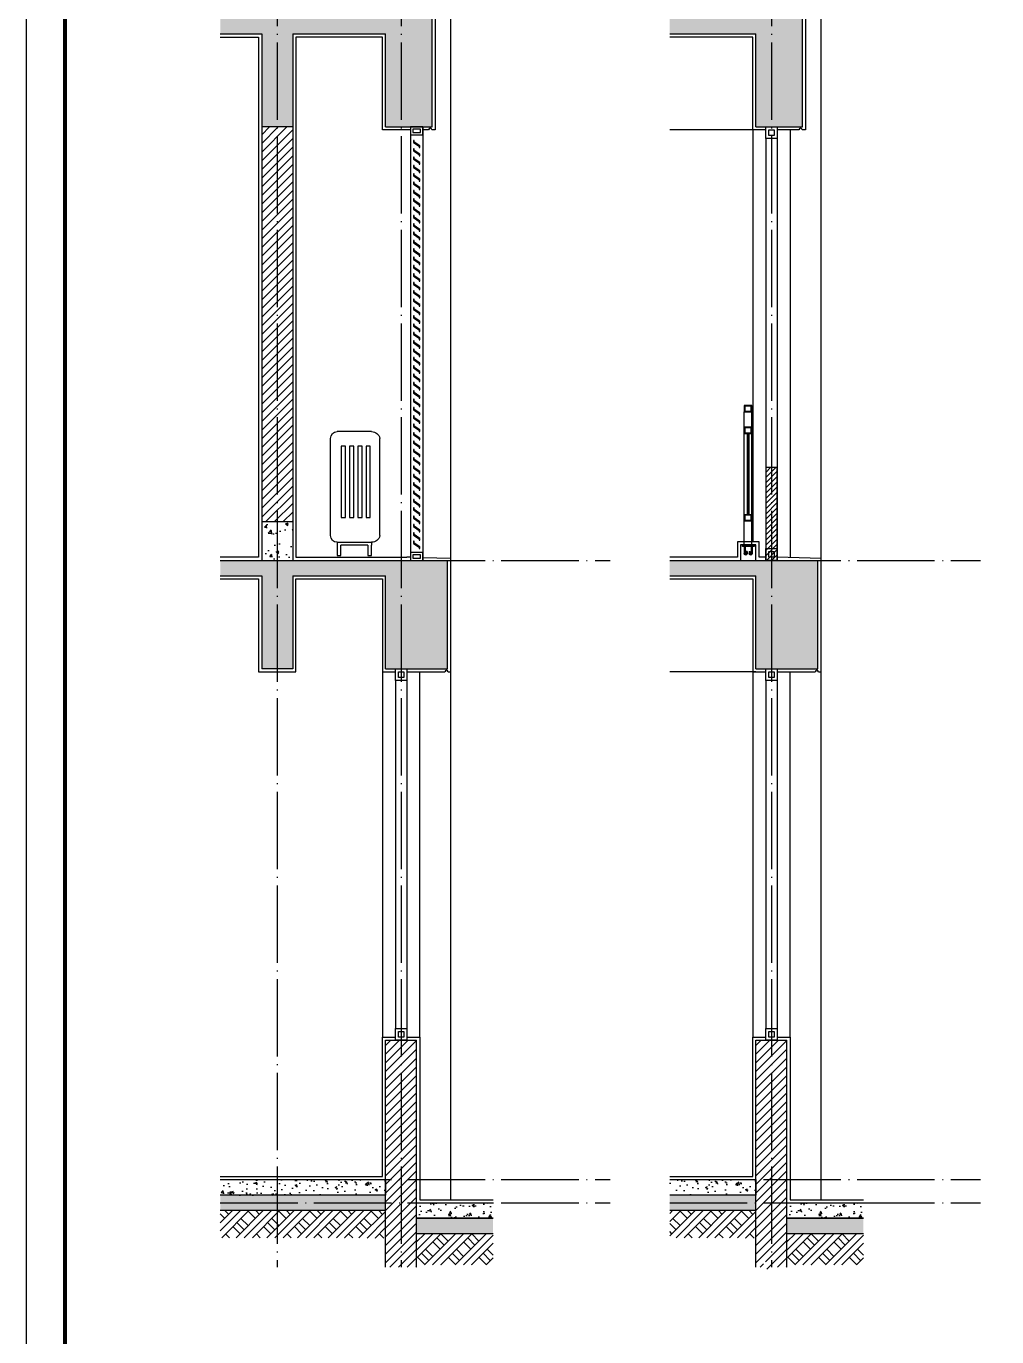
# Model space of a CAD drawing. Extents: x 5412679 to 5683609, y 301830 to 763830.
# Drawn here: x 5673109 to 5679376, y 333838 to 342303 of the extents above; entities that cross this region are included whole.
import ezdxf

# ---------------------------------------------------------------- set-up
doc = ezdxf.new("R2010")
doc.units = 0
doc.header["$LTSCALE"] = 1000
doc.header["$MEASUREMENT"] = 0
doc.linetypes.add('DOTE', pattern=[2.42, 2, -0.2, 0.02, -0.2])
for name, color, linetype in [('$dl$', 255, 'Continuous'), ('DOTE', 252, 'DOTE'), ('PUB_HATCH', 8, 'Continuous'), ('PUB_TITLE', 4, 'Continuous'), ('TC', 252, 'Continuous'), ('WALL', 30, 'Continuous'), ('WINDOW', 4, 'Continuous'), ('灰度', 8, 'Continuous'), ('玻璃', 155, 'Continuous'), ('空调', 21, 'Continuous')]:
    doc.layers.add(name, color=color, linetype=linetype)

# ---------------------------------------------------------------- blocks, each defined once
blk = doc.blocks.new('A$C54623EB6')
at = {"layer": '$dl$'}
h = blk.add_hatch(dxfattribs=at)
h.set_pattern_fill('ANSI32', color=256, scale=100, style=0)
h.set_pattern_definition([(45, (-3017599.79, -236901.52), (-26.5165043, 26.5165043), []), (45, (-3017582.112, -236901.52), (-26.5165043, 26.5165043), [])])
h.paths.add_polyline_path([(0, 264), (0, 224), (300, 224), (300, 264)])
h = blk.add_hatch(color=256, dxfattribs=at)
h.paths.add_polyline_path([(254, 224), (229, 224), (229, 40, -1), (199, 40), (199, 91), (174, 91), (174, 40, 1), (254, 40)])
h.paths.add_polyline_path([(71, 224), (46, 224), (46, 40, 1), (126, 40), (126, 91), (101, 91), (101, 40, -1), (71, 40)])
for p, q in [((46, 224), (46, 40)), ((71, 224), (71, 40)), ((101, 91), (101, 40)), ((126, 91), (101, 91)), ((126, 91), (126, 40)), ((174, 91), (174, 40)), ((174, 91), (199, 91)), ((199, 91), (199, 40)), ((229, 224), (229, 40)), ((254, 224), (254, 40))]:
    blk.add_line(p, q, dxfattribs=at)
blk.add_lwpolyline([(0, 264), (0, 224), (300, 224), (300, 264), (0, 264)], dxfattribs=at)
for centre, radius in [((86, 40), 40), ((86, 40), 15), ((214, 40), 40), ((214, 40), 15)]:
    blk.add_arc(centre, radius, 180, 0, dxfattribs=at)
blk = doc.blocks.new('Y3Y3Y')
at = {"layer": '$dl$'}
for p, q in [((2708166.7, 257406.7, -6.9), (2708216.7, 257406.7, -6.9)), ((2708166.7, 257366.7, -6.9), (2708216.7, 257366.7, -6.9)), ((2708166.7, 256506.7, -6.9), (2708166.7, 257366.7, -6.9)), ((2708216.7, 256506.7, -6.9), (2708216.7, 257366.7, -6.9)), ((2708186.7, 257266.7, -6.9), (2708196.7, 257266.7, -6.9)), ((2708186.7, 257226.7, -6.9), (2708186.7, 256701.5, -6.9)), ((2708191.7, 257226.7, -6.9), (2708191.7, 256701.5, -6.9)), ((2708196.7, 257226.7, -6.9), (2708196.7, 256701.5, -6.9)), ((2708196.7, 256661.5, -6.9), (2708186.7, 256661.5, -6.9))]:
    blk.add_line(p, q, dxfattribs=at)
at = {"layer": '$dl$', "elevation": -6.9}
for points in [[(2708166.7, 257366.7), (2708166.7, 257406.7), (2708216.7, 257406.7), (2708216.7, 257366.7), (2708166.7, 257366.7)], [(2708166.7, 257226.7), (2708166.7, 257266.7), (2708216.7, 257266.7), (2708216.7, 257226.7), (2708166.7, 257226.7)], [(2708166.7, 256661.5), (2708166.7, 256701.5), (2708216.7, 256701.5), (2708216.7, 256661.5), (2708166.7, 256661.5)]]:
    blk.add_lwpolyline(points, dxfattribs=at)
for points in [[(2708170.7, 257370.7), (2708170.7, 257402.7), (2708212.7, 257402.7), (2708212.7, 257370.7)], [(2708170.7, 257230.7), (2708170.7, 257262.7), (2708212.7, 257262.7), (2708212.7, 257230.7)], [(2708170.7, 256665.5), (2708170.7, 256697.5), (2708212.7, 256697.5), (2708212.7, 256665.5)]]:
    blk.add_lwpolyline(points, close=True, dxfattribs=at)
at = {"layer": '$dl$', "xscale": 0.25, "yscale": 0.25, "zscale": 0.25}
blk.add_blockref('A$C54623EB6', (2708152.5, 256440.8, -6.9), dxfattribs=at)
blk = doc.blocks.new('A$C44192530')
at = {"layer": '空调'}
for p, q in [((53.4, 800), (275, 800)), ((0, 480), (0, 756.8)), ((318.1, 480), (318.1, 756.8)), ((0, 128.5), (0, 480)), ((318.1, 128.5), (318.1, 480)), ((53.4, 85.3), (53.4, 67.3)), ((275, 85.3), (53.4, 85.3)), ((275, 85.3), (275, 67.3)), ((77.6, 67.3), (250.7, 67.3))]:
    blk.add_line(p, q, dxfattribs=at)
for points in [[(62.2, 480), (62.2, 705.6), (89, 705.6)], [(89, 705.6), (89, 480)], [(114, 480), (114, 705.6), (140.8, 705.6), (140.8, 480)], [(167.8, 480), (167.8, 705.6), (194.7, 705.6), (194.7, 480)], [(221.7, 480), (221.7, 705.6), (248.5, 705.6), (248.5, 480)], [(89, 480), (89, 245.4), (62.2, 245.4), (62.2, 480)], [(140.8, 480), (140.8, 245.4), (114, 245.4), (114, 480)], [(194.7, 480), (194.7, 245.4), (167.8, 245.4), (167.8, 480)], [(248.5, 480), (248.5, 245.4), (221.7, 245.4), (221.7, 480)], [(77.6, 67.3), (77.6, 0), (53.4, 0), (53.4, 67.3)], [(275, 67.3), (275.1, 0), (250.8, 0), (250.7, 67.3)]]:
    blk.add_lwpolyline(points, dxfattribs=at)
for centre, radius, start, end in [((52, 747.1), 52.9, 88.52093, 169.41329), ((275, 756.8), 43.2, 0, 90), ((52, 138.2), 52.9, 190.58671, 271.47907), ((275, 128.5), 43.2, 270, 0)]:
    blk.add_arc(centre, radius, start, end, dxfattribs=at)

msp = doc.modelspace()

# ---------------------------------------------------------------- hatches: boundary and pattern name
at = {"linetype": 'ByBlock'}
h = msp.add_hatch(dxfattribs=at)
h.set_pattern_fill('ANSI31', color=8, scale=15, style=0)
h.set_pattern_definition([(45, (50261.5, -70010.125), (-16.83798023, 16.83798023), [])])
h.paths.add_polyline_path([(5677884, 338852.9), (5677958, 338852.9), (5677958, 339452.9), (5677884, 339452.9)])
at = {"layer": 'PUB_HATCH'}
h = msp.add_hatch(dxfattribs=at)
h.set_pattern_fill('混凝土', color=256, scale=25, style=0)
h.set_pattern_definition([(50, (56172.75, -66510.12), (179.3150457, -15.6880337), [18.75, -206.25]), (355, (56172.75, -66510.12), (-34.6878334, 188.0480334), [15, -165]), (100.4514, (56187.7, -66511.43), (144.6273454, 172.3598855), [15.9350475, -175.285528]), (46.1842, (56172.75, -66460.12), (266.810262, -41.379754), [28.125, -309.375]), (96.6356, (56194.98, -66463.57), (233.665676, 243.529468), [23.902572, -262.92825]), (351.1842, (56172.75, -66460.12), (233.665486, 243.52965), [22.5, -247.5]), (21, (56197.75, -66472.62), (149.226763, -100.6547227), [18.75, -206.25]), (326, (56197.75, -66472.62), (60.828833, 181.287511), [15, -165]), (71.4514, (56210.19, -66481.01), (210.055657, 80.632624), [15.9350475, -175.285528]), (37.5, (56172.75, -66510.125), (3.0399638, 83.22346346), [0, -163, 0, -167.5, 0, -165.625]), (7.5, (56172.75, -66510.125), (65.7673844, 98.602928), [0, -95.5, 0, -159.25, 0, -63.125]), (327.5, (56117, -66510.125), (133.45560904, -5.6387179), [0, -62.5, 0, -195, 0, -258.75]), (317.5, (56092, -66510.12), (145.7965423, 25.0262456), [0, -81.25, 0, -129.5, 0, -183.75])])
h.paths.add_polyline_path([(5674829.8, 342602.9), (5674629.8, 342602.9), (5674629.8, 342352.9), (5674829.8, 342352.9)])
h.paths.add_polyline_path([(5674829.8, 339102.9), (5674629.8, 339102.9), (5674629.8, 338852.9), (5674829.8, 338852.9)])
at = {"layer": '灰度'}
h = msp.add_hatch(dxfattribs=at)
h.set_pattern_fill('钢筋混凝土,_O', color=256, scale=25)
h.set_pattern_definition([(45, (50261.5, -66510.125), (-44.1941738, 44.1941738), []), (50, (50261.5, -66510.12), (179.3150457, -15.6880337), [18.75, -206.25]), (355, (50261.5, -66510.12), (-34.6878334, 188.0480334), [15, -165]), (100.4514, (50276.44, -66511.43), (144.6273454, 172.3598855), [15.9350475, -175.285528]), (46.1842, (50261.5, -66460.12), (266.810262, -41.379754), [28.125, -309.375]), (96.6356, (50283.73, -66463.57), (233.665676, 243.529468), [23.902572, -262.92825]), (351.1842, (50261.5, -66460.12), (233.665486, 243.52965), [22.5, -247.5]), (21, (50286.5, -66472.62), (149.226763, -100.6547227), [18.75, -206.25]), (326, (50286.5, -66472.62), (60.828833, 181.287511), [15, -165]), (71.4514, (50298.94, -66481.01), (210.055657, 80.632624), [15.9350475, -175.285528]), (37.5, (50261.5, -66510.125), (3.0399638, 83.22346346), [0, -163, 0, -167.5, 0, -165.625]), (7.5, (50261.5, -66510.125), (65.7673844, 98.602928), [0, -95.5, 0, -159.25, 0, -63.125]), (327.5, (50205.75, -66510.125), (133.45560904, -5.6387179), [0, -62.5, 0, -195, 0, -258.75]), (317.5, (50180.75, -66510.12), (145.7965423, 25.0262456), [0, -81.25, 0, -129.5, 0, -183.75])])
h.paths.add_polyline_path([(5677921, 347252.9), (5677721, 347252.9), (5677721, 347152.9), (5677921, 347152.9)])
h.paths.add_polyline_path([(5678021, 348852.9), (5677821, 348852.9), (5677821, 348452.9), (5678021, 348452.9)])
h.paths.add_polyline_path([(5677264.5, 345852.9), (5677264.5, 345752.9), (5677821, 345752.9), (5677821, 345152.9), (5678221, 345152.9), (5678221, 346152.9), (5677721, 346152.9), (5677721, 345852.9)])
h.paths.add_polyline_path([(5678121, 342352.9), (5677264.5, 342352.9), (5677264.5, 342252.9), (5677821, 342252.9), (5677821, 341652.9), (5678121, 341652.9)])
h.paths.add_polyline_path([(5678221, 338852.9), (5677264.5, 338852.9), (5677264.5, 338752.9), (5677821, 338752.9), (5677821, 338152.9), (5678221, 338152.9)])
h = msp.add_hatch(dxfattribs=at)
h.set_pattern_fill('钢筋混凝土,_O', color=256, scale=25)
h.set_pattern_definition([(45, (56172.75, -66510.125), (-44.1941738, 44.1941738), []), (50, (56172.75, -66510.12), (179.3150457, -15.6880337), [18.75, -206.25]), (355, (56172.75, -66510.12), (-34.6878334, 188.0480334), [15, -165]), (100.4514, (56187.7, -66511.43), (144.6273454, 172.3598855), [15.9350475, -175.285528]), (46.1842, (56172.75, -66460.12), (266.810262, -41.379754), [28.125, -309.375]), (96.6356, (56194.98, -66463.57), (233.665676, 243.529468), [23.902572, -262.92825]), (351.1842, (56172.75, -66460.12), (233.665486, 243.52965), [22.5, -247.5]), (21, (56197.75, -66472.62), (149.226763, -100.6547227), [18.75, -206.25]), (326, (56197.75, -66472.62), (60.828833, 181.287511), [15, -165]), (71.4514, (56210.19, -66481.01), (210.055657, 80.632624), [15.9350475, -175.285528]), (37.5, (56172.75, -66510.125), (3.0399638, 83.22346346), [0, -163, 0, -167.5, 0, -165.625]), (7.5, (56172.75, -66510.125), (65.7673844, 98.602928), [0, -95.5, 0, -159.25, 0, -63.125]), (327.5, (56117, -66510.125), (133.45560904, -5.6387179), [0, -62.5, 0, -195, 0, -258.75]), (317.5, (56092, -66510.12), (145.7965423, 25.0262456), [0, -81.25, 0, -129.5, 0, -183.75])])
h.paths.add_polyline_path([(5675829.8, 346152.9), (5675330.6, 346152.9), (5675330.6, 346041.5), (5675329.8, 345852.9), (5674385, 345852.9), (5674361.8, 345852.9), (5674361.8, 345752.9), (5674629.8, 345752.9), (5674629.8, 345152.9), (5674829.8, 345152.9), (5674829.8, 345752.9), (5675429.7, 345752.9), (5675429.7, 345152.9), (5675829.8, 345152.9)])
h.paths.add_polyline_path([(5675729.8, 342352.9), (5674361.8, 342352.9), (5674361.8, 342252.9), (5674629.8, 342252.9), (5674629.8, 341652.9), (5674829.8, 341652.9), (5674829.8, 342252.9), (5675429.7, 342252.9), (5675429.7, 341652.9), (5675729.8, 341652.9)])
h.paths.add_polyline_path([(5675829.8, 338852.9), (5675429.7, 338852.9), (5674361.8, 338852.9), (5674361.8, 338752.9), (5674629.8, 338752.9), (5674629.8, 338152.9), (5674829.8, 338152.9), (5674829.8, 338752.9), (5675429.7, 338752.9), (5675429.7, 338152.9), (5675829.8, 338152.9)])
h = msp.add_hatch(dxfattribs=at)
h.set_pattern_fill('ANSI31,_O', color=256, scale=25)
h.set_pattern_definition([(45, (56172.75, -66510.125), (-28.06330038, 28.06330038), [])])
h.paths.add_polyline_path([(5674629.8, 342602.9), (5674829.8, 342602.9), (5674829.8, 345152.9), (5674629.8, 345152.9)])
h.paths.add_polyline_path([(5674629.8, 339102.9), (5674829.8, 339102.9), (5674829.8, 341652.9), (5674629.8, 341652.9)])
h = msp.add_hatch(dxfattribs=at)
h.set_pattern_fill('ANSI31,_O', color=256, scale=25)
h.set_pattern_definition([(45, (47870.25, -66510.125), (-28.06330038, 28.06330038), [])])
h.paths.add_polyline_path([(5675429.7, 334286.5), (5675629.7, 334286.5), (5675629.7, 335752.9), (5675429.7, 335752.9)])
h = msp.add_hatch(dxfattribs=at)
h.set_pattern_fill('ANSI31,_O', color=256, scale=25)
h.set_pattern_definition([(45, (50261.5, -66510.125), (-28.06330038, 28.06330038), [])])
h.paths.add_polyline_path([(5677821, 334286.5), (5677861.6, 334286.5), (5677880.3, 334339), (5677898.8, 334234), (5677917.9, 334286.5), (5678021, 334286.5), (5678021, 335752.9), (5677821, 335752.9)])
h = msp.add_hatch(dxfattribs=at)
h.set_pattern_fill('混凝土', color=256, scale=18, style=0)
h.set_pattern_definition([(50, (-3508321.8, -2637408.28), (129.1068329, -11.2953843), [13.5, -148.5]), (355, (-3508321.8, -2637408.28), (-24.97524, 135.394584), [10.8, -118.8]), (100.4514, (-3508311.04, -2637409.22), (104.1316887, 124.0991176), [11.4732342, -126.2055802]), (46.1842, (-3508321.8, -2637372.28), (192.1033888, -29.7934226), [20.25, -222.75]), (96.6356, (-3508305.79, -2637374.76), (168.239287, 175.3412168), [17.209852, -189.30834]), (351.1842, (-3508321.8, -2637372.28), (168.23915, 175.341348), [16.2, -178.2]), (21, (-3508303.8, -2637381.28), (107.4432694, -72.4714003), [13.5, -148.5]), (326, (-3508303.8, -2637381.28), (43.7967597, 130.5270081), [10.8, -118.8]), (71.4514, (-3508294.84, -2637387.32), (151.2400731, 58.0554894), [11.4732342, -126.2055802]), (37.5, (-3508321.796, -2637408.28), (2.18877396, 59.9208937), [0, -117.36, 0, -120.6, 0, -119.25]), (7.5, (-3508321.796, -2637408.28), (47.35251674, 70.99410814), [0, -68.76, 0, -114.66, 0, -45.45]), (327.5, (-3508361.936, -2637408.28), (96.0880385, -4.05987691), [0, -45, 0, -140.4, 0, -186.3]), (317.5, (-3508379.94, -2637408.28), (104.9735105, 18.0188968), [0, -58.5, 0, -93.24, 0, -132.3])])
h.paths.add_polyline_path([(5675429.7, 334852.9), (5674361.8, 334852.9), (5674361.8, 334752.9), (5675429.7, 334752.9)])
h.paths.add_polyline_path([(5676123.8, 334602.9), (5676123.8, 334702.9), (5675629.7, 334702.9), (5675629.7, 334602.9)])
h = msp.add_hatch(dxfattribs=at)
h.set_pattern_fill('混凝土', color=256, scale=18, style=0)
h.set_pattern_definition([(50, (-3505930.55, -2637408.28), (129.1068329, -11.2953843), [13.5, -148.5]), (355, (-3505930.55, -2637408.28), (-24.97524, 135.394584), [10.8, -118.8]), (100.4514, (-3505919.79, -2637409.22), (104.1316887, 124.0991176), [11.4732342, -126.2055802]), (46.1842, (-3505930.55, -2637372.28), (192.1033888, -29.7934226), [20.25, -222.75]), (96.6356, (-3505914.54, -2637374.76), (168.239287, 175.3412168), [17.209852, -189.30834]), (351.1842, (-3505930.55, -2637372.28), (168.23915, 175.341348), [16.2, -178.2]), (21, (-3505912.55, -2637381.28), (107.4432694, -72.4714003), [13.5, -148.5]), (326, (-3505912.55, -2637381.28), (43.7967597, 130.5270081), [10.8, -118.8]), (71.4514, (-3505903.59, -2637387.32), (151.2400731, 58.0554894), [11.4732342, -126.2055802]), (37.5, (-3505930.546, -2637408.28), (2.18877396, 59.9208937), [0, -117.36, 0, -120.6, 0, -119.25]), (7.5, (-3505930.546, -2637408.28), (47.35251674, 70.99410814), [0, -68.76, 0, -114.66, 0, -45.45]), (327.5, (-3505970.686, -2637408.28), (96.0880385, -4.05987691), [0, -45, 0, -140.4, 0, -186.3]), (317.5, (-3505988.69, -2637408.28), (104.9735105, 18.0188968), [0, -58.5, 0, -93.24, 0, -132.3])])
h.paths.add_polyline_path([(5677821, 334852.9), (5677264.5, 334852.9), (5677264.5, 334752.9), (5677821, 334752.9)])
h.paths.add_polyline_path([(5678515, 334602.9), (5678515, 334702.9), (5678021, 334702.9), (5678021, 334602.9)])
h = msp.add_hatch(dxfattribs=at)
h.set_pattern_fill('AR-CONC', color=256, scale=25, style=0)
h.set_pattern_definition([(50, (-3508321.796, -2637408.28), (45.54616725, -3.98477138), [4.7625, -52.3875]), (355, (-3508321.796, -2637408.28), (-8.8107065, 47.76416072), [3.81, -41.91]), (100.451, (-3508318, -2637408.613), (36.73562542, 43.77917196), [4.0475, -44.5225]), (46.1842, (-3508321.796, -2637395.58), (67.76976022, -10.51058198), [7.14375, -78.58125]), (96.6356, (-3508316.15, -2637396.46), (59.3510586, 61.85638897), [6.07125, -66.78375]), (351.184, (-3508321.796, -2637395.58), (59.35115145, 61.85627947), [5.715, -62.865]), (21, (-3508315.446, -2637398.756), (37.90371996, -25.56637963), [4.7625, -52.3875]), (326, (-3508315.446, -2637398.756), (15.45050709, 46.04699153), [3.81, -41.91]), (71.4514, (-3508312.288, -2637400.887), (53.3541227, 20.48071443), [4.0475, -44.5225]), (37.5, (-3508321.796, -2637408.281), (0.772150813, 21.138759718), [0, -41.402, 0, -42.545, 0, -42.06875]), (7.5, (-3508321.796, -2637408.28), (16.70491563, 25.045143705), [0, -24.257, 0, -40.4495, 0, -16.03375]), (327.5, (-3508335.957, -2637408.281), (33.897648792, -1.432185998), [0, -15.875, 0, -49.53, 0, -65.7225]), (317.5, (-3508342.307, -2637408.28), (37.03229535, 6.35662276), [0, -20.6375, 0, -32.893, 0, -46.6725])])
h.paths.add_polyline_path([(5675429.7, 334752.9), (5674361.8, 334752.9), (5674361.8, 334652.9), (5675429.7, 334652.9)])
h.paths.add_polyline_path([(5676123.8, 334502.9), (5676123.8, 334602.9), (5675629.7, 334602.9), (5675629.7, 334502.9)])
h = msp.add_hatch(dxfattribs=at)
h.set_pattern_fill('AR-CONC', color=256, scale=25, style=0)
h.set_pattern_definition([(50, (-3505930.546, -2637408.28), (45.54616725, -3.98477138), [4.7625, -52.3875]), (355, (-3505930.546, -2637408.28), (-8.8107065, 47.76416072), [3.81, -41.91]), (100.451, (-3505926.75, -2637408.613), (36.73562542, 43.77917196), [4.0475, -44.5225]), (46.1842, (-3505930.546, -2637395.58), (67.76976022, -10.51058198), [7.14375, -78.58125]), (96.6356, (-3505924.9, -2637396.46), (59.3510586, 61.85638897), [6.07125, -66.78375]), (351.184, (-3505930.546, -2637395.58), (59.35115145, 61.85627947), [5.715, -62.865]), (21, (-3505924.196, -2637398.756), (37.90371996, -25.56637963), [4.7625, -52.3875]), (326, (-3505924.196, -2637398.756), (15.45050709, 46.04699153), [3.81, -41.91]), (71.4514, (-3505921.038, -2637400.887), (53.3541227, 20.48071443), [4.0475, -44.5225]), (37.5, (-3505930.546, -2637408.281), (0.772150813, 21.138759718), [0, -41.402, 0, -42.545, 0, -42.06875]), (7.5, (-3505930.546, -2637408.28), (16.70491563, 25.045143705), [0, -24.257, 0, -40.4495, 0, -16.03375]), (327.5, (-3505944.707, -2637408.281), (33.897648792, -1.432185998), [0, -15.875, 0, -49.53, 0, -65.7225]), (317.5, (-3505951.057, -2637408.28), (37.03229535, 6.35662276), [0, -20.6375, 0, -32.893, 0, -46.6725])])
h.paths.add_polyline_path([(5677821, 334752.9), (5677264.5, 334752.9), (5677264.5, 334652.9), (5677821, 334652.9)])
h.paths.add_polyline_path([(5678515, 334502.9), (5678515, 334602.9), (5678021, 334602.9), (5678021, 334502.9)])
h = msp.add_hatch(dxfattribs=at)
h.set_pattern_fill('夯实土壤', color=256, scale=25, style=0)
h.set_pattern_definition([(45, (-3508292.3, -2637408.28), (-99.3485028, 99.3485028), []), (45, (-3508239.8, -2637408.28), (-99.3485028, 99.3485028), []), (45, (-3508187.3, -2637408.28), (-99.3485028, 99.3485028), []), (135, (-3508292.3, -2637408.28), (-99.3485028, -99.3485028), [66.25, -74.25]), (135, (-3508266.05, -2637382.03), (-99.3485028, -99.3485028), [66.25, -74.25]), (135, (-3508239.8, -2637355.78), (-99.3485028, -99.3485028), [66.25, -74.25])])
h.paths.add_polyline_path([(5675429.7, 334652.9), (5674361.8, 334652.9), (5674361.8, 334477.9), (5675429.7, 334475.4)])
h.paths.add_polyline_path([(5676123.8, 334302.9), (5676123.8, 334502.9), (5675629.7, 334502.9), (5675629.7, 334302.9)])
h = msp.add_hatch(dxfattribs=at)
h.set_pattern_fill('夯实土壤', color=256, scale=25, style=0)
h.set_pattern_definition([(45, (-3505901.05, -2637408.28), (-99.3485028, 99.3485028), []), (45, (-3505848.55, -2637408.28), (-99.3485028, 99.3485028), []), (45, (-3505796.05, -2637408.28), (-99.3485028, 99.3485028), []), (135, (-3505901.05, -2637408.28), (-99.3485028, -99.3485028), [66.25, -74.25]), (135, (-3505874.8, -2637382.03), (-99.3485028, -99.3485028), [66.25, -74.25]), (135, (-3505848.55, -2637355.78), (-99.3485028, -99.3485028), [66.25, -74.25])])
h.paths.add_polyline_path([(5677821, 334652.9), (5677264.5, 334652.9), (5677264.5, 334477.9), (5677821, 334475.4)])
h.paths.add_polyline_path([(5678515, 334302.9), (5678515, 334502.9), (5678021, 334502.9), (5678021, 334302.9)])

# ---------------------------------------------------------------- linework, layer by layer
at = {"layer": '$dl$'}
for p, q in [((5675589.8, 341652.9), (5675589.8, 338852.9)), ((5675669.8, 341652.9), (5675669.8, 338852.9))]:
    msp.add_line(p, q, dxfattribs=at)
for points in [[(5675669.8, 341652.9), (5675589.8, 341652.9), (5675589.8, 341601.4), (5675669.8, 341601.4)], [(5675654.8, 341637.9), (5675604.8, 341637.9), (5675604.8, 341616.4), (5675654.8, 341616.4)], [(5675669.8, 338904.4), (5675589.8, 338904.4), (5675589.8, 338852.9), (5675669.8, 338852.9)], [(5675654.8, 338889.4), (5675604.8, 338889.4), (5675604.8, 338867.9), (5675654.8, 338867.9)]]:
    msp.add_lwpolyline(points, close=True, dxfattribs=at)
at = {"linetype": 'ByBlock'}
for p, q in [((5675849.8, 338852.9), (5675849.8, 345152.9)), ((5678241, 338852.9), (5678241, 345152.9)), ((5677821, 341632.9), (5677264.5, 341632.9)), ((5677801, 341632.9), (5677801, 338972.9)), ((5678041, 341632.9), (5678041, 338872.9)), ((5675409.8, 338132.9), (5675409.8, 335772.9)), ((5675649.8, 335772.9), (5675649.8, 338132.9)), ((5675849.8, 334722.9), (5675849.8, 338152.9)), ((5677821, 338132.9), (5677264.5, 338132.9)), ((5677801, 338132.9), (5677801, 335772.9)), ((5678041, 335772.9), (5678041, 338132.9)), ((5678241, 334722.9), (5678241, 338152.9))]:
    msp.add_line(p, q, dxfattribs=at)
for points in [[(5675669.8, 342368.9), (5675749.8, 342365.9), (5675749.8, 341632.9), (5675728.2, 341632.9)], [(5677958, 342372.9), (5678141, 342365.9), (5678141, 341632.9), (5678119.5, 341632.9)], [(5674361.8, 342232.9), (5674609.8, 342232.9), (5674609.8, 338872.9), (5674361.8, 338872.9)], [(5675492.7, 341632.9), (5675409.8, 341632.9), (5675409.8, 342232.9), (5674849.8, 342232.9)], [(5675097.8, 342232.9), (5674849.8, 342232.9), (5674849.8, 338872.9), (5675566.8, 338872.9)], [(5677884, 341632.9), (5677801, 341632.9), (5677801, 342232.9), (5677264.5, 342232.9)], [(5675589.8, 341632.9), (5675492.7, 341632.9)], [(5675707.2, 341632.9), (5675669.8, 341632.9)], [(5678098.5, 341632.9), (5677958, 341632.9)], [(5677884, 338872.9), (5677841, 338872.9), (5677841, 338972.9), (5677701, 338972.9), (5677701, 338872.9), (5677264.5, 338872.9)], [(5675589.8, 338872.3), (5675566.8, 338872.9)], [(5675832.8, 338132.9), (5675849.8, 338132.9), (5675849.8, 338865.4), (5675669.8, 338870.1)], [(5678224, 338132.9), (5678241, 338132.9), (5678241, 338865.4), (5677958, 338872.9)], [(5674361.8, 338732.9), (5674609.8, 338732.9), (5674609.8, 338132.9), (5674849.8, 338132.9)], [(5674849.8, 338132.9), (5674849.8, 338732.9), (5675409.8, 338732.9), (5675409.8, 338132.9), (5675492.7, 338132.9)], [(5677264.5, 338732.9), (5677801, 338732.9), (5677801, 338132.9), (5677884, 338132.9)], [(5675566.8, 338132.9), (5675812.8, 338132.9)], [(5677958, 338132.9), (5678204, 338132.9)], [(5674361.8, 334872.9), (5675409.8, 334872.9), (5675409.8, 335772.9), (5675492.7, 335772.9)], [(5675566.8, 335772.9), (5675649.8, 335772.9), (5675649.8, 334722.9), (5676123.8, 334722.9)], [(5677264.5, 334872.9), (5677801, 334872.9), (5677801, 335772.9), (5677884, 335772.9)], [(5677958, 335772.9), (5678041, 335772.9), (5678041, 334722.9), (5678515, 334722.9)]]:
    msp.add_lwpolyline(points, dxfattribs=at)
at = {"ltscale": 0.5}
for points in [[(5677884, 341652.9), (5677958, 341652.9), (5677958, 341576.9), (5677884, 341576.9)], [(5677904, 341632.9), (5677938, 341632.9), (5677938, 341596.9), (5677904, 341596.9)], [(5677884, 338928.9), (5677958, 338928.9), (5677958, 338852.9), (5677884, 338852.9)], [(5677904, 338908.9), (5677938, 338908.9), (5677938, 338872.9), (5677904, 338872.9)], [(5675492.7, 338152.9), (5675566.8, 338152.9), (5675566.8, 338076.9), (5675492.7, 338076.9)], [(5675512.7, 338132.9), (5675546.8, 338132.9), (5675546.8, 338096.9), (5675512.7, 338096.9)], [(5677884, 338152.9), (5677958, 338152.9), (5677958, 338076.9), (5677884, 338076.9)], [(5677904, 338132.9), (5677938, 338132.9), (5677938, 338096.9), (5677904, 338096.9)], [(5675492.7, 335828.9), (5675566.8, 335828.9), (5675566.8, 335752.9), (5675492.7, 335752.9)], [(5677884, 335828.9), (5677958, 335828.9), (5677958, 335752.9), (5677884, 335752.9)], [(5675512.7, 335808.9), (5675546.8, 335808.9), (5675546.8, 335772.9), (5675512.7, 335772.9)], [(5677904, 335808.9), (5677938, 335808.9), (5677938, 335772.9), (5677904, 335772.9)]]:
    msp.add_lwpolyline(points, close=True, dxfattribs=at)
at = {"linetype": 'ByBlock'}
msp.add_lwpolyline([(5677884, 338852.9), (5677958, 338852.9), (5677958, 339452.9), (5677884, 339452.9)], close=True, dxfattribs=at)
for centre, radius in [((5675717.8, 341632.9), 10.5), ((5678109, 341632.9), 10.5), ((5675822.8, 338132.9), 10), ((5678214, 338132.9), 10)]:
    msp.add_arc(centre, radius, 0, 180, dxfattribs=at)
at = {"layer": 'DOTE', "ltscale": 0.25}
for p, q in [((5674729.8, 348852.9), (5674729.8, 334286.5)), ((5675529.8, 348852.9), (5675529.8, 334286.5)), ((5677921, 348852.9), (5677921, 334286.5)), ((5674361.8, 338852.9), (5676879.8, 338852.9)), ((5677264.5, 338852.9), (5679271, 338852.9)), ((5674361.8, 334852.9), (5676879.8, 334852.9)), ((5677264.5, 334852.9), (5679271, 334852.9)), ((5674361.8, 334702.9), (5676879.8, 334702.9)), ((5677264.5, 334702.9), (5679271, 334702.9))]:
    msp.add_line(p, q, dxfattribs=at)
at = {"layer": 'PUB_TITLE', "linetype": 'ByBlock'}
msp.add_lwpolyline([(5673109, 349987.8), (5673109, 331412.8), (5683609, 331412.8), (5683609, 349987.8)], close=True, dxfattribs=at)
at = {"layer": 'PUB_TITLE', "linetype": 'ByBlock', "const_width": 25}
msp.add_lwpolyline([(5673359, 349362.8), (5673359, 331662.8), (5683359, 331662.8), (5683359, 349362.8)], close=True, dxfattribs=at)
at = {"layer": 'WALL', "linetype": 'ByBlock'}
for p, q in [((5675729.8, 341652.9), (5675729.8, 342352.9)), ((5678121, 341652.9), (5678121, 342352.9)), ((5674361.8, 342252.9), (5674629.8, 342252.9)), ((5674629.8, 342252.9), (5674629.8, 338852.9)), ((5674829.8, 342252.9), (5675429.7, 342252.9)), ((5674829.8, 342252.9), (5674829.8, 338852.9)), ((5675429.7, 341652.9), (5675429.7, 342252.9)), ((5677264.5, 342252.9), (5677821, 342252.9)), ((5677821, 341652.9), (5677821, 342252.9)), ((5674829.8, 341652.9), (5674629.8, 341652.9)), ((5675429.7, 341652.9), (5675729.8, 341652.9)), ((5677821, 341652.9), (5678121, 341652.9)), ((5674629.8, 339102.9), (5674829.8, 339102.9)), ((5677821, 338952.9), (5677721, 338952.9)), ((5677721, 338952.9), (5677721, 338852.9)), ((5677821, 338852.9), (5677821, 338952.9)), ((5674361.8, 338852.9), (5675451.2, 338852.9)), ((5675429.7, 338852.9), (5675829.8, 338852.9)), ((5675829.8, 338152.9), (5675829.8, 338852.9)), ((5677264.5, 338852.9), (5677842.5, 338852.9)), ((5677821, 338852.9), (5678221, 338852.9)), ((5678221, 338152.9), (5678221, 338852.9)), ((5674361.8, 338752.9), (5674629.8, 338752.9)), ((5674629.8, 338752.9), (5674629.8, 338152.9)), ((5674829.8, 338752.9), (5675429.7, 338752.9)), ((5674829.8, 338752.9), (5674829.8, 338152.9)), ((5675429.7, 338152.9), (5675429.7, 338752.9)), ((5677264.5, 338752.9), (5677821, 338752.9)), ((5677821, 338152.9), (5677821, 338752.9)), ((5674829.8, 338152.9), (5674629.8, 338152.9)), ((5675429.7, 338152.9), (5675829.8, 338152.9)), ((5677821, 338152.9), (5678221, 338152.9)), ((5675429.7, 334286.5), (5675429.7, 335752.9)), ((5675429.7, 335752.9), (5675629.7, 335752.9)), ((5675629.7, 334286.5), (5675629.7, 335752.9)), ((5677821, 334286.5), (5677821, 335752.9)), ((5677821, 335752.9), (5678021, 335752.9)), ((5678021, 334286.5), (5678021, 335752.9)), ((5674361.8, 334852.9), (5675429.7, 334852.9)), ((5677264.5, 334852.9), (5677821, 334852.9)), ((5675629.7, 334702.9), (5676123.8, 334702.9)), ((5678021, 334702.9), (5678515, 334702.9)), ((5675629.7, 334602.9), (5676123.8, 334602.9)), ((5678021, 334602.9), (5678515, 334602.9))]:
    msp.add_line(p, q, dxfattribs=at)
at = {"layer": 'WALL'}
for p, q in [((5674361.8, 334852.9), (5675429.7, 334852.9)), ((5674361.8, 334852.9), (5675429.7, 334852.9)), ((5675429.7, 334852.9), (5675429.7, 334752.9)), ((5675429.7, 334852.9), (5675429.7, 334752.9)), ((5677264.5, 334852.9), (5677821, 334852.9)), ((5677264.5, 334852.9), (5677821, 334852.9)), ((5677821, 334852.9), (5677821, 334752.9)), ((5677821, 334852.9), (5677821, 334752.9)), ((5675429.7, 334752.9), (5674361.8, 334752.9)), ((5675429.7, 334752.9), (5674361.8, 334752.9)), ((5677821, 334752.9), (5677264.5, 334752.9)), ((5677821, 334752.9), (5677264.5, 334752.9)), ((5675429.7, 334652.9), (5674361.8, 334652.9)), ((5675429.7, 334652.9), (5674361.8, 334652.9)), ((5675629.7, 334602.9), (5675629.7, 334702.9)), ((5675629.7, 334702.9), (5676123.8, 334702.9)), ((5675629.7, 334602.9), (5675629.7, 334702.9)), ((5675629.7, 334702.9), (5676123.8, 334702.9)), ((5677821, 334652.9), (5677264.5, 334652.9)), ((5677821, 334652.9), (5677264.5, 334652.9)), ((5678021, 334602.9), (5678021, 334702.9)), ((5678021, 334702.9), (5678515, 334702.9)), ((5678021, 334602.9), (5678021, 334702.9)), ((5678021, 334702.9), (5678515, 334702.9)), ((5676123.8, 334602.9), (5675629.7, 334602.9)), ((5676123.8, 334602.9), (5675629.7, 334602.9)), ((5678515, 334602.9), (5678021, 334602.9)), ((5678515, 334602.9), (5678021, 334602.9)), ((5676123.8, 334502.9), (5675629.7, 334502.9)), ((5676123.8, 334502.9), (5675629.7, 334502.9)), ((5678515, 334502.9), (5678021, 334502.9)), ((5678515, 334502.9), (5678021, 334502.9))]:
    msp.add_line(p, q, dxfattribs=at)
at = {"layer": 'WINDOW'}
for points in [[(5675610.5, 341565.7), (5675610.5, 341552.1), (5675646.1, 341527.7), (5675646.1, 341518.8), (5675649.9, 341518.8), (5675649.9, 341530), (5675614.2, 341554.4), (5675614.2, 341565.7), (5675610.5, 341565.7)], [(5675610.5, 341511.7), (5675610.5, 341498.2), (5675646.1, 341473.8), (5675646.1, 341464.8), (5675649.9, 341464.8), (5675649.9, 341476.1), (5675614.2, 341500.5), (5675614.2, 341511.7), (5675610.5, 341511.7)], [(5675610.5, 341457.8), (5675610.5, 341444.2), (5675646.1, 341419.8), (5675646.1, 341410.9), (5675649.9, 341410.9), (5675649.9, 341422.1), (5675614.2, 341446.5), (5675614.2, 341457.8), (5675610.5, 341457.8)], [(5675610.5, 341403.8), (5675610.5, 341390.3), (5675646.1, 341365.9), (5675646.1, 341356.9), (5675649.9, 341356.9), (5675649.9, 341368.2), (5675614.2, 341392.6), (5675614.2, 341403.8), (5675610.5, 341403.8)], [(5675610.5, 341349.9), (5675610.5, 341336.3), (5675646.1, 341311.9), (5675646.1, 341303), (5675649.9, 341303), (5675649.9, 341314.2), (5675614.2, 341338.6), (5675614.2, 341349.9), (5675610.5, 341349.9)], [(5675610.5, 341295.9), (5675610.5, 341282.4), (5675646.1, 341258), (5675646.1, 341249), (5675649.9, 341249), (5675649.9, 341260.3), (5675614.2, 341284.7), (5675614.2, 341295.9), (5675610.5, 341295.9)], [(5675610.5, 341242), (5675610.5, 341228.4), (5675646.1, 341204), (5675646.1, 341195.1), (5675649.9, 341195.1), (5675649.9, 341206.3), (5675614.2, 341230.7), (5675614.2, 341242), (5675610.5, 341242)], [(5675610.5, 341188), (5675610.5, 341174.5), (5675646.1, 341150.1), (5675646.1, 341141.1), (5675649.9, 341141.1), (5675649.9, 341152.4), (5675614.2, 341176.8), (5675614.2, 341188), (5675610.5, 341188)], [(5675610.5, 341134.1), (5675610.5, 341120.5), (5675646.1, 341096.1), (5675646.1, 341087.2), (5675649.9, 341087.2), (5675649.9, 341098.4), (5675614.2, 341122.8), (5675614.2, 341134.1), (5675610.5, 341134.1)], [(5675610.5, 341080.1), (5675610.5, 341066.6), (5675646.1, 341042.2), (5675646.1, 341033.2), (5675649.9, 341033.2), (5675649.9, 341044.5), (5675614.2, 341068.9), (5675614.2, 341080.1), (5675610.5, 341080.1)], [(5675610.5, 341026.2), (5675610.5, 341012.6), (5675646.1, 340988.2), (5675646.1, 340979.3), (5675649.9, 340979.3), (5675649.9, 340990.5), (5675614.2, 341014.9), (5675614.2, 341026.2), (5675610.5, 341026.2)], [(5675610.5, 340972.2), (5675610.5, 340958.7), (5675646.1, 340934.3), (5675646.1, 340925.3), (5675649.9, 340925.3), (5675649.9, 340936.6), (5675614.2, 340961), (5675614.2, 340972.2), (5675610.5, 340972.2)], [(5675610.5, 340918.3), (5675610.5, 340904.7), (5675646.1, 340880.3), (5675646.1, 340871.4), (5675649.9, 340871.4), (5675649.9, 340882.6), (5675614.2, 340907), (5675614.2, 340918.3), (5675610.5, 340918.3)], [(5675610.5, 340864.3), (5675610.5, 340850.8), (5675646.1, 340826.4), (5675646.1, 340817.4), (5675649.9, 340817.4), (5675649.9, 340828.7), (5675614.2, 340853.1), (5675614.2, 340864.3), (5675610.5, 340864.3)], [(5675610.5, 340810.4), (5675610.5, 340796.8), (5675646.1, 340772.4), (5675646.1, 340763.5), (5675649.9, 340763.5), (5675649.9, 340774.7), (5675614.2, 340799.1), (5675614.2, 340810.4), (5675610.5, 340810.4)], [(5675610.5, 340756.4), (5675610.5, 340742.9), (5675646.1, 340718.5), (5675646.1, 340709.5), (5675649.9, 340709.5), (5675649.9, 340720.8), (5675614.2, 340745.2), (5675614.2, 340756.4), (5675610.5, 340756.4)], [(5675610.5, 340702.5), (5675610.5, 340688.9), (5675646.1, 340664.5), (5675646.1, 340655.6), (5675649.9, 340655.6), (5675649.9, 340666.8), (5675614.2, 340691.2), (5675614.2, 340702.5), (5675610.5, 340702.5)], [(5675610.5, 340648.5), (5675610.5, 340635), (5675646.1, 340610.6), (5675646.1, 340601.6), (5675649.9, 340601.6), (5675649.9, 340612.9), (5675614.2, 340637.3), (5675614.2, 340648.5), (5675610.5, 340648.5)], [(5675610.5, 340594.6), (5675610.5, 340581), (5675646.1, 340556.6), (5675646.1, 340547.7), (5675649.9, 340547.7), (5675649.9, 340558.9), (5675614.2, 340583.3), (5675614.2, 340594.6), (5675610.5, 340594.6)], [(5675610.5, 340540.6), (5675610.5, 340527.1), (5675646.1, 340502.7), (5675646.1, 340493.7), (5675649.9, 340493.7), (5675649.9, 340505), (5675614.2, 340529.4), (5675614.2, 340540.6), (5675610.5, 340540.6)], [(5675610.5, 340486.7), (5675610.5, 340473.1), (5675646.1, 340448.7), (5675646.1, 340439.8), (5675649.9, 340439.8), (5675649.9, 340451), (5675614.2, 340475.4), (5675614.2, 340486.7), (5675610.5, 340486.7)], [(5675610.5, 340432.7), (5675610.5, 340419.2), (5675646.1, 340394.8), (5675646.1, 340385.8), (5675649.9, 340385.8), (5675649.9, 340397.1), (5675614.2, 340421.5), (5675614.2, 340432.7), (5675610.5, 340432.7)], [(5675610.5, 340378.8), (5675610.5, 340365.2), (5675646.1, 340340.8), (5675646.1, 340331.9), (5675649.9, 340331.9), (5675649.9, 340343.1), (5675614.2, 340367.5), (5675614.2, 340378.8), (5675610.5, 340378.8)], [(5675610.5, 340324.8), (5675610.5, 340311.3), (5675646.1, 340286.9), (5675646.1, 340277.9), (5675649.9, 340277.9), (5675649.9, 340289.2), (5675614.2, 340313.6), (5675614.2, 340324.8), (5675610.5, 340324.8)], [(5675610.5, 340270.9), (5675610.5, 340257.3), (5675646.1, 340232.9), (5675646.1, 340224), (5675649.9, 340224), (5675649.9, 340235.2), (5675614.2, 340259.6), (5675614.2, 340270.9), (5675610.5, 340270.9)], [(5675610.5, 340216.9), (5675610.5, 340203.4), (5675646.1, 340179), (5675646.1, 340170), (5675649.9, 340170), (5675649.9, 340181.3), (5675614.2, 340205.7), (5675614.2, 340216.9), (5675610.5, 340216.9)], [(5675610.5, 340163), (5675610.5, 340149.4), (5675646.1, 340125), (5675646.1, 340116.1), (5675649.9, 340116.1), (5675649.9, 340127.3), (5675614.2, 340151.7), (5675614.2, 340163), (5675610.5, 340163)], [(5675610.5, 340109), (5675610.5, 340095.5), (5675646.1, 340071.1), (5675646.1, 340062.1), (5675649.9, 340062.1), (5675649.9, 340073.4), (5675614.2, 340097.8), (5675614.2, 340109), (5675610.5, 340109)], [(5675610.5, 340055.1), (5675610.5, 340041.5), (5675646.1, 340017.1), (5675646.1, 340008.2), (5675649.9, 340008.2), (5675649.9, 340019.4), (5675614.2, 340043.8), (5675614.2, 340055.1), (5675610.5, 340055.1)], [(5675610.5, 340001.1), (5675610.5, 339987.6), (5675646.1, 339963.2), (5675646.1, 339954.2), (5675649.9, 339954.2), (5675649.9, 339965.5), (5675614.2, 339989.9), (5675614.2, 340001.1), (5675610.5, 340001.1)], [(5675610.5, 339947.2), (5675610.5, 339933.6), (5675646.1, 339909.2), (5675646.1, 339900.3), (5675649.9, 339900.3), (5675649.9, 339911.5), (5675614.2, 339935.9), (5675614.2, 339947.2), (5675610.5, 339947.2)], [(5675610.5, 339893.2), (5675610.5, 339879.7), (5675646.1, 339855.3), (5675646.1, 339846.3), (5675649.9, 339846.3), (5675649.9, 339857.6), (5675614.2, 339882), (5675614.2, 339893.2), (5675610.5, 339893.2)], [(5675610.5, 339839.3), (5675610.5, 339825.7), (5675646.1, 339801.3), (5675646.1, 339792.4), (5675649.9, 339792.4), (5675649.9, 339803.6), (5675614.2, 339828), (5675614.2, 339839.3), (5675610.5, 339839.3)], [(5675610.5, 339785.3), (5675610.5, 339771.8), (5675646.1, 339747.4), (5675646.1, 339738.4), (5675649.9, 339738.4), (5675649.9, 339749.7), (5675614.2, 339774.1), (5675614.2, 339785.3), (5675610.5, 339785.3)], [(5675610.5, 339731.4), (5675610.5, 339717.8), (5675646.1, 339693.4), (5675646.1, 339684.5), (5675649.9, 339684.5), (5675649.9, 339695.7), (5675614.2, 339720.1), (5675614.2, 339731.4), (5675610.5, 339731.4)], [(5675610.5, 339677.4), (5675610.5, 339663.9), (5675646.1, 339639.5), (5675646.1, 339630.5), (5675649.9, 339630.5), (5675649.9, 339641.8), (5675614.2, 339666.2), (5675614.2, 339677.4), (5675610.5, 339677.4)], [(5675610.5, 339623.5), (5675610.5, 339609.9), (5675646.1, 339585.5), (5675646.1, 339576.6), (5675649.9, 339576.6), (5675649.9, 339587.8), (5675614.2, 339612.2), (5675614.2, 339623.5), (5675610.5, 339623.5)], [(5675610.5, 339569.5), (5675610.5, 339556), (5675646.1, 339531.6), (5675646.1, 339522.6), (5675649.9, 339522.6), (5675649.9, 339533.9), (5675614.2, 339558.3), (5675614.2, 339569.5), (5675610.5, 339569.5)], [(5675610.5, 339515.6), (5675610.5, 339502), (5675646.1, 339477.6), (5675646.1, 339468.7), (5675649.9, 339468.7), (5675649.9, 339479.9), (5675614.2, 339504.3), (5675614.2, 339515.6), (5675610.5, 339515.6)], [(5675610.5, 339461.6), (5675610.5, 339448.1), (5675646.1, 339423.7), (5675646.1, 339414.7), (5675649.9, 339414.7), (5675649.9, 339426), (5675614.2, 339450.4), (5675614.2, 339461.6), (5675610.5, 339461.6)], [(5675610.5, 339407.7), (5675610.5, 339394.1), (5675646.1, 339369.7), (5675646.1, 339360.8), (5675649.9, 339360.8), (5675649.9, 339372), (5675614.2, 339396.4), (5675614.2, 339407.7), (5675610.5, 339407.7)], [(5675610.5, 339353.7), (5675610.5, 339340.2), (5675646.1, 339315.8), (5675646.1, 339306.8), (5675649.9, 339306.8), (5675649.9, 339318.1), (5675614.2, 339342.5), (5675614.2, 339353.7), (5675610.5, 339353.7)], [(5675610.5, 339299.8), (5675610.5, 339286.2), (5675646.1, 339261.8), (5675646.1, 339252.9), (5675649.9, 339252.9), (5675649.9, 339264.1), (5675614.2, 339288.5), (5675614.2, 339299.8), (5675610.5, 339299.8)], [(5675610.5, 339245.8), (5675610.5, 339232.2), (5675646.1, 339207.9), (5675646.1, 339198.9), (5675649.9, 339198.9), (5675649.9, 339210.2), (5675614.2, 339234.6), (5675614.2, 339245.8), (5675610.5, 339245.8)], [(5675610.5, 339191.9), (5675610.5, 339178.3), (5675646.1, 339153.9), (5675646.1, 339145), (5675649.9, 339145), (5675649.9, 339156.2), (5675614.2, 339180.6), (5675614.2, 339191.9), (5675610.5, 339191.9)], [(5675610.5, 339137.9), (5675610.5, 339124.3), (5675646.1, 339100), (5675646.1, 339091), (5675649.9, 339091), (5675649.9, 339102.3), (5675614.2, 339126.7), (5675614.2, 339137.9), (5675610.5, 339137.9)], [(5675610.5, 339084), (5675610.5, 339070.4), (5675646.1, 339046), (5675646.1, 339037.1), (5675649.9, 339037.1), (5675649.9, 339048.3), (5675614.2, 339072.7), (5675614.2, 339084), (5675610.5, 339084)], [(5675610.5, 339030), (5675610.5, 339016.4), (5675646.1, 338992.1), (5675646.1, 338983.1), (5675649.9, 338983.1), (5675649.9, 338994.4), (5675614.2, 339018.8), (5675614.2, 339030), (5675610.5, 339030)], [(5675610.5, 338976.1), (5675610.5, 338962.5), (5675646.1, 338938.1), (5675646.1, 338929.2), (5675649.9, 338929.2), (5675649.9, 338940.4), (5675614.2, 338964.8), (5675614.2, 338976.1), (5675610.5, 338976.1)]]:
    msp.add_lwpolyline(points, dxfattribs=at)
at = {"layer": '玻璃'}
for p, q in [((5677884, 341576.9), (5677884, 338928.9)), ((5677958, 341576.9), (5677958, 338928.9)), ((5675492.7, 338076.9), (5675492.7, 335828.9)), ((5675566.8, 338076.9), (5675566.8, 335828.9)), ((5677884, 338076.9), (5677884, 335828.9)), ((5677958, 338076.9), (5677958, 335828.9))]:
    msp.add_line(p, q, dxfattribs=at)

# ---------------------------------------------------------------- block references
at = {"layer": 'TC', "ltscale": 0.5, "xscale": -1}
msp.add_blockref('A$C44192530', (5675392.1, 338884.1), dxfattribs=at)
at = {"layer": '灰度', "linetype": 'ByBlock', "extrusion": (0, 0, -1), "zscale": -1}
msp.add_blockref('Y3Y3Y', (-8385961, 82446.1, -6.9), dxfattribs=at)

doc.saveas('drawing.dxf')
